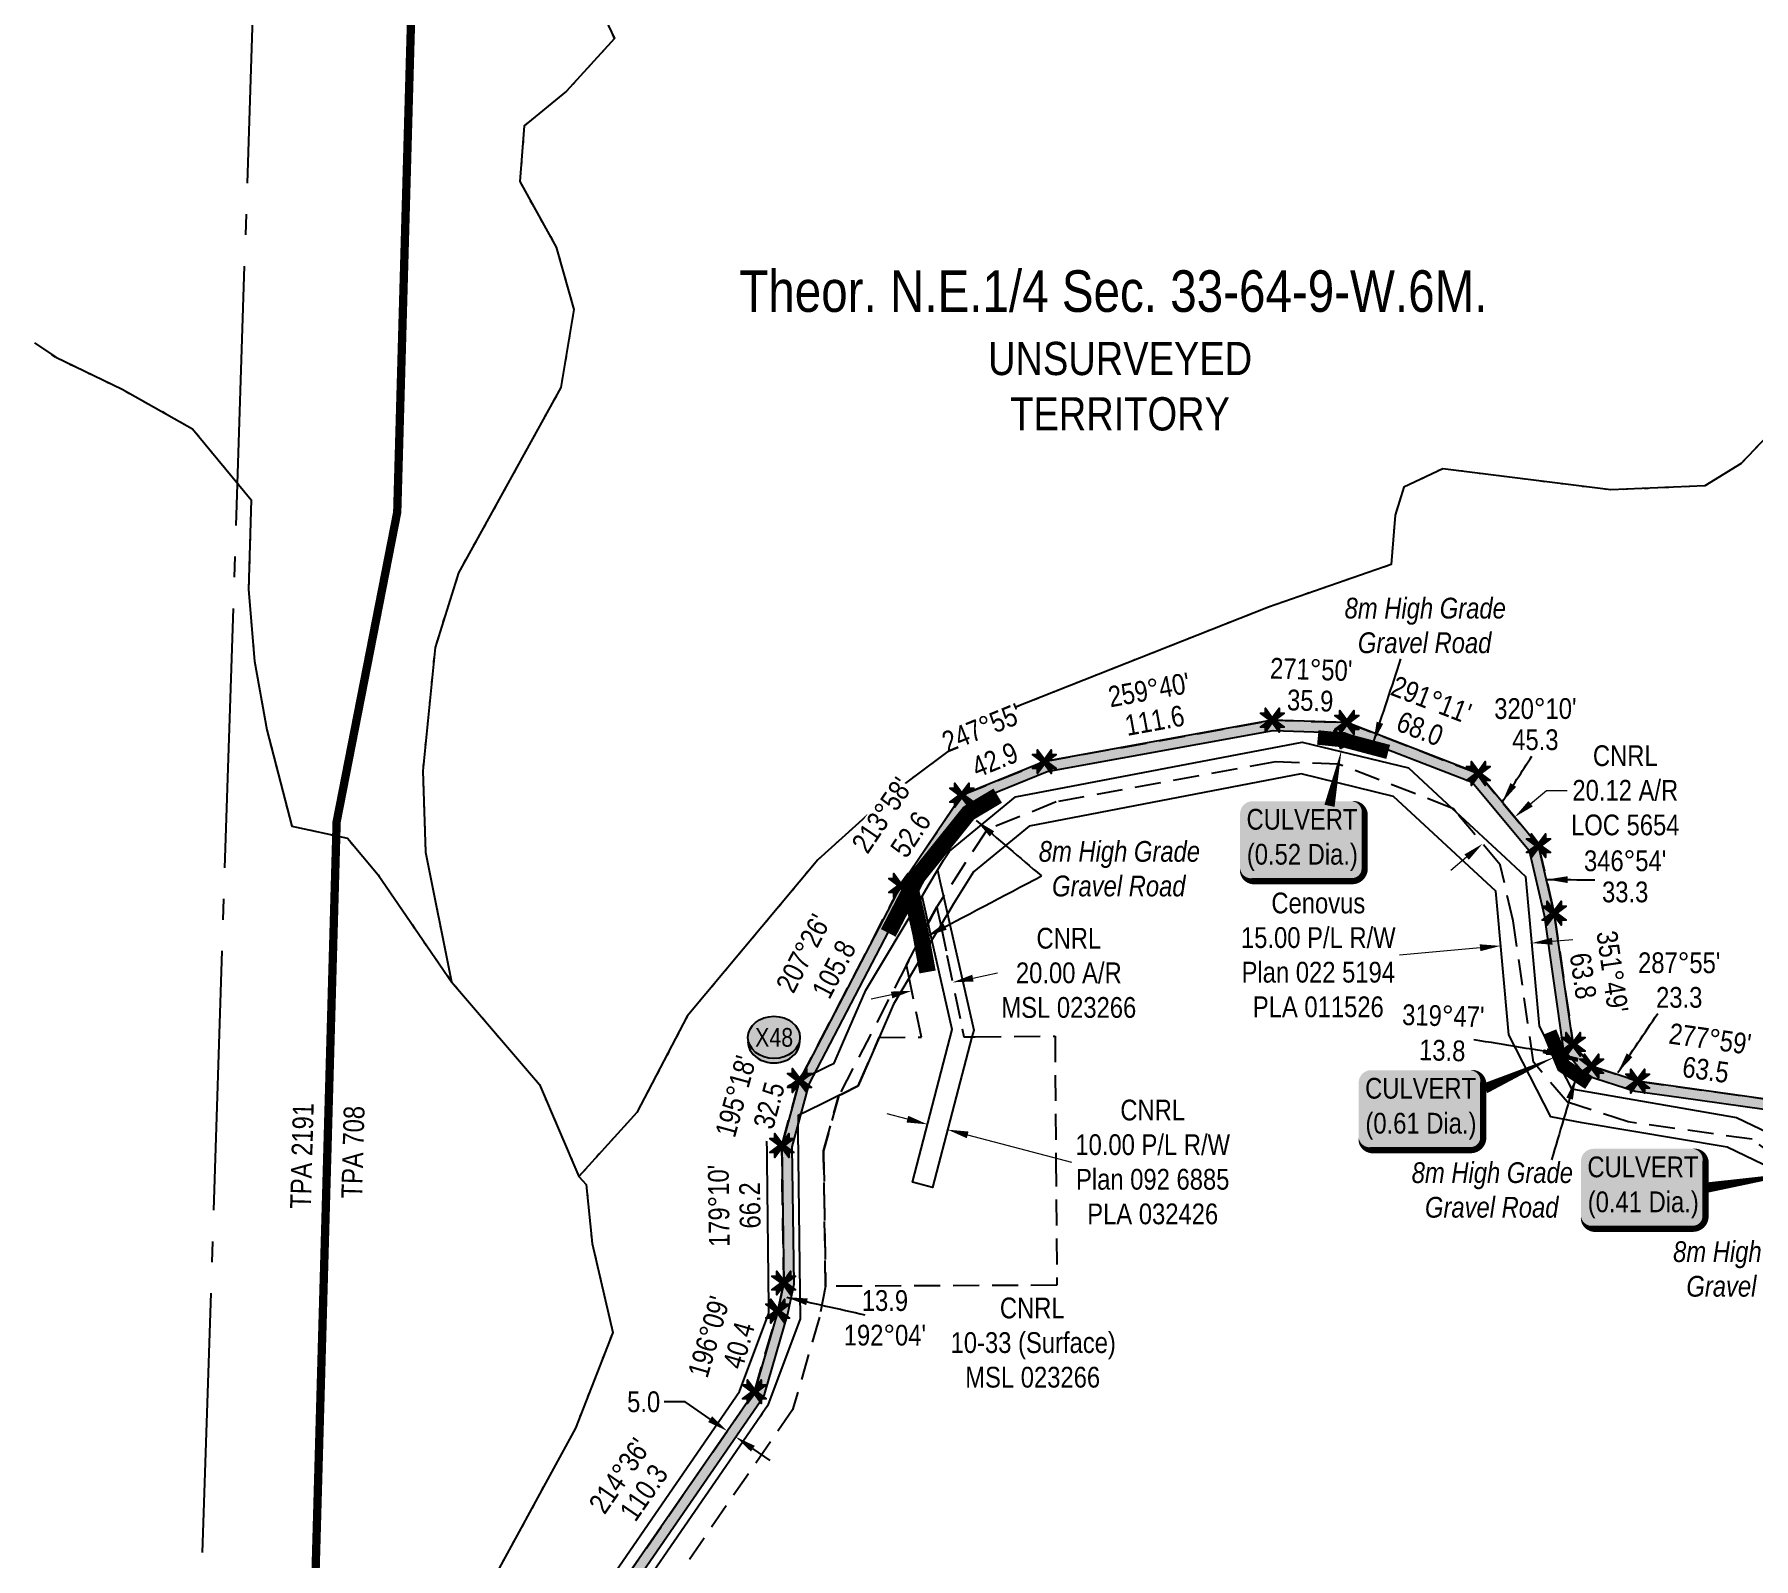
# Model space of a CAD drawing. Extents: x 350972 to 367082, y 6047220 to 6054831.
# Drawn here: x 351477 to 352305, y 6050689 to 6051423 of the extents above; entities that cross this region are included whole.
import ezdxf
from ezdxf.enums import TextEntityAlignment as Align

# ---------------------------------------------------------------- set-up
doc = ezdxf.new("R2010")
doc.units = 0
doc.header["$LTSCALE"] = 5
doc.header["$PDSIZE"] = 0.5
for name, pattern in [('CENTERLINEX3', [5, 2.5, -1, 0.5, -1]), ('foc-ACCESSROAD', [3.75, 2.5, -1.25]), ('foc-QUARTERLINE', [33, 25, -3, 2, -3]), ('foc-WHEELTRACKS', [2, 0.4, -1.6])]:
    doc.linetypes.add(name, pattern=pattern)
doc.layers.get('Defpoints').update_dxf_attribs({"color": 9})
for name, color, linetype, lineweight in [('AS-GENERAL', 48, 'Continuous', 18), ('C-AR-T', 13, 'Continuous', 9), ('C-RW-T', 13, 'Continuous', 9), ('C-WS-T', 13, 'Continuous', 9), ('F-RW-T', 190, 'Continuous', 9), ('T-TEXT', 48, 'Continuous', 18)]:
    doc.layers.add(name, color=color, linetype=linetype, lineweight=lineweight)
for name, color, linetype in [('AS-ROADS', 254, 'Continuous'), ('C-AR', 13, 'foc-ACCESSROAD'), ('C-RW', 13, 'Continuous'), ('C-SYMBOL', 7, 'Continuous'), ('F-RW', 190, 'Continuous'), ('L-BD', 7, 'Continuous'), ('L-BD1', 253, 'Continuous'), ('L-MON', 1, 'Continuous'), ('L-QSEC', 8, 'foc-QUARTERLINE'), ('L-UNS-T', 3, 'Continuous'), ('P-CROSSINGS', 250, 'Continuous'), ('P-PROPOSED', 10, 'Continuous'), ('P-PROPOSED-H', 21, 'Continuous'), ('P-TXT', 4, 'Continuous'), ('T-WATER-P3', 160, 'foc-WHEELTRACKS')]:
    doc.layers.add(name, color=color, linetype=linetype)
doc.layers.add('AS-TRAPPER BOUNDARY', color=7, linetype='CENTERLINEX3', true_color=0xb85c00, transparency=0.6)
doc.layers.add('AS-TRAPPER-T', color=7, linetype='Continuous', true_color=0xc26100)
doc.styles.add('175L', font='ARIALN.TTF', dxfattribs={"height": 20})
doc.styles.add('240', font='ARIALN.TTF', dxfattribs={"height": 30})
doc.styles.add('80', font='ARIALN.TTF', dxfattribs={"height": 10})
doc.styles.add('80CG', font='ARIALN.TTF', dxfattribs={"height": 10})
doc.styles.add('80L', font='ARIALN.TTF', dxfattribs={"height": 10})
doc.styles.add('Crossing', font='ARIALN.TTF', dxfattribs={"height": 10})
doc.styles.add('foc-LtypeFont', font='ARIALN.TTF', dxfattribs={"height": 7.35})
doc.styles.get("Standard").update_dxf_attribs({"font": 'ARIALN.TTF'})
doc.linetypes.add('foc-TOPO-flowdirection-NOLINE', pattern='A,0,[">",foc-LtypeFont,S=0.3,R=0,X=0,Y=-0.945],-20,[">",foc-LtypeFont,S=0.3,R=0,X=0,Y=-0.945],0', length=20)
doc.dimstyles.new('Compass 5 000', dxfattribs={"dimscale": 5, "dimtxt": 9, "dimasz": 2, "dimexe": 0.2, "dimexo": 0.0625, "dimgap": 0.5, "dimtad": 0, "dimtih": 1, "dimtoh": 1, "dimzin": 0, "dimdsep": 46, "dimtxsty": '80CG', "dimcen": 0.1, "dimse1": 1, "dimse2": 1, "dimclrd": 256, "dimclrt": 256, "dimaunit": 1, "dimadec": 4, "dimazin": 0, "dimtfac": 0.06, "dimtofl": 0, "dimtmove": 0, "dimatfit": 1, "dimfxl": 0.2, "dimtolj": 1, "dimtzin": 0, "dimlwd": -1, "dimarcsym": 0})

# ---------------------------------------------------------------- blocks, each defined once
blk = doc.blocks.new('*D517')
at = {"layer": 'C-AR-T', "transparency": 16777216}
for p, q in [((352197.37, 6051052.21), (352205.05, 6051058.61)), ((352205.05, 6051058.61), (352215.05, 6051058.61)), ((352166.57, 6051026.51), (352158.89, 6051020.11))]:
    blk.add_line(p, q, dxfattribs=at)
for points in [[(352196.3, 6051053.49), (352198.44, 6051050.93), (352189.69, 6051045.8)], [(352165.5, 6051027.79), (352167.63, 6051025.23), (352174.25, 6051032.92)]]:
    blk.add_solid(points, dxfattribs=at)
at = {"layer": 'Defpoints', "color": 0, "transparency": 16777216}
for p in [(352183.66, 6051053.03), (352189.69, 6051045.8), (352168.21, 6051040.15)]:
    blk.add_point(p, dxfattribs=at)
at = {"layer": 'C-AR-T', "transparency": 16777216, "insert": (352242.97, 6051058.61), "char_height": 10, "attachment_point": 5, "style": '80CG'}
blk.add_mtext('\\A1;CNRL\\P20.12 A/R\\PLOC 5654', dxfattribs=at)
blk = doc.blocks.new('*D518')
at = {"layer": 'Defpoints', "color": 0, "transparency": 16777216}
for p in [(352182.97, 6050983.74), (352184.46, 6050967.26), (352199.34, 6050968.61)]:
    blk.add_point(p, dxfattribs=at)
at = {"layer": 'F-RW-T', "transparency": 16777216}
for p, q in [((352207.81, 6050985.99), (352217.77, 6050986.89)), ((352173.01, 6050982.85), (352134.21, 6050979.34))]:
    blk.add_line(p, q, dxfattribs=at)
for points in [[(352172.87, 6050984.51), (352173.16, 6050981.19), (352182.97, 6050983.74)], [(352207.66, 6050987.65), (352207.96, 6050984.33), (352197.85, 6050985.09)]]:
    blk.add_solid(points, dxfattribs=at)
at = {"layer": 'F-RW-T', "transparency": 16777216, "insert": (352095.13, 6050979.34), "char_height": 10, "attachment_point": 5, "style": '80CG'}
blk.add_mtext('\\A1;Cenovus\\P15.00 P/L R/W\\PPlan 022 5194\\PPLA 011526', dxfattribs=at)
blk = doc.blocks.new('*D519')
at = {"layer": 'C-RW-T', "transparency": 16777216}
for p, q in [((351897.24, 6050900.31), (351887.57, 6050902.85)), ((351926.26, 6050892.71), (351976.29, 6050879.6))]:
    blk.add_line(p, q, dxfattribs=at)
for points in [[(351897.66, 6050901.92), (351896.82, 6050898.7), (351906.92, 6050897.78)], [(351926.69, 6050894.32), (351925.84, 6050891.1), (351916.59, 6050895.24)]]:
    blk.add_solid(points, dxfattribs=at)
at = {"layer": 'Defpoints', "color": 0, "transparency": 16777216}
for p in [(351906.97, 6050898), (351916.59, 6050895.24), (351916.65, 6050895.47)]:
    blk.add_point(p, dxfattribs=at)
at = {"layer": 'C-RW-T', "transparency": 16777216, "insert": (352015.38, 6050879.6), "char_height": 10, "attachment_point": 5, "style": '80CG'}
blk.add_mtext('\\A1;CNRL\\P10.00 P/L R/W\\PPlan 092 6885\\PPLA 032426', dxfattribs=at)
blk = doc.blocks.new('*D520')
at = {"layer": 'C-AR-T', "transparency": 16777216}
for p, q in [((351928.8, 6050968.23), (351940.69, 6050970.7)), ((351889.63, 6050960.1), (351879.84, 6050958.06))]:
    blk.add_line(p, q, dxfattribs=at)
for points in [[(351928.46, 6050969.86), (351929.13, 6050966.6), (351919, 6050966.2)], [(351889.29, 6050961.73), (351889.97, 6050958.46), (351899.42, 6050962.13)]]:
    blk.add_solid(points, dxfattribs=at)
at = {"layer": 'Defpoints', "color": 0, "transparency": 16777216}
for p in [(351919, 6050966.2), (351901.35, 6050952.85), (351920.93, 6050956.92)]:
    blk.add_point(p, dxfattribs=at)
at = {"layer": 'C-AR-T', "transparency": 16777216, "insert": (351974.98, 6050970.7), "char_height": 10, "attachment_point": 5, "style": '80CG'}
blk.add_mtext('\\A1;CNRL\\P20.00 A/R\\PMSL 023266', dxfattribs=at)
blk = doc.blocks.new('*U525')
h = blk.add_hatch(color=254)
edge = h.paths.add_edge_path()
edge.add_line((-24, -20), (24, -20))
edge.add_arc((24, -14), 6, 270, 360)
edge.add_line((30, -14), (30, 12.5))
edge.add_arc((24, 12.5), 6, 0, 90)
edge.add_line((24, 18.5), (-24, 18.5))
edge.add_arc((-24, 12.5), 6, 90, 180)
edge.add_line((-30, 12.5), (-30, -14))
edge.add_arc((-24, -14), 6, 180, 270)
at = {"color": 160, "flags": 128}
blk.add_lwpolyline([(-24, -20, 3, 3, 0), (24, -20, 3, 3, 0.414214), (30, -14, 3, 3, 0), (30, 12.5, 3, 0, 0.414214), (24, 18.5, 0, 0, 0), (-24, 18.5, 0, 0, 0.414214), (-30, 12.5, 0, 0, 0), (-30, -14, 0, 3, 0.414214)], format="xyseb", close=True, dxfattribs=at)
at = {"color": 160, "style": '80'}
blk.add_attdef('ENTER_TEXT_001', (-26.85, -4.92), '', height=10, dxfattribs=at)
blk = doc.blocks.new('xing2')
h = blk.add_hatch(color=50)
h.dxf.hatch_style = 1
edge = h.paths.add_edge_path()
edge.add_ellipse((0, 0), major_axis=(-12.5, 0), ratio=0.816297, start_angle=0, end_angle=360)
h = blk.add_hatch(color=250)
h.dxf.hatch_style = 1
edge = h.paths.add_edge_path()
edge.add_ellipse((0, -2.05), major_axis=(-12.5, 0), ratio=0.816297, start_angle=0, end_angle=180)
edge.add_line((12.5, -2.05), (12.5, 0))
edge.add_ellipse((0, 0), major_axis=(-12.5, 0), ratio=0.816297, start_angle=0, end_angle=180, ccw=False)
edge.add_line((-12.5, 0), (-12.5, -2.05))
at = {"color": 250}
blk.add_ellipse((0, 0), major_axis=(-12.5, 0), ratio=0.816297, dxfattribs=at)
blk.add_ellipse((0, -2.05), major_axis=(-12.5, 0), ratio=0.816297, start_param=0, end_param=3.141593, dxfattribs=at)
at = {"color": 250, "style": 'Crossing'}
blk.add_attdef('CROSSING', text='', height=9, dxfattribs=at).set_placement((0.09, 0.02), align=Align.MIDDLE_CENTER)
at = {"color": 250, "style": 'Crossing', "flags": 1}
for tag, p in [('OWNER', (0.09, -12.49)), ('DESCRIPTION', (0.09, -25.77)), ('LOCATION', (0.09, -39.3)), ('DWG_REF', (0.09, -52.84))]:
    blk.add_attdef(tag, text='', height=9, dxfattribs=at).set_placement(p, align=Align.MIDDLE_CENTER)
blk = doc.blocks.new('TEMP')
h = blk.add_hatch(color=255)
h.dxf.hatch_style = 1
h.paths.add_polyline_path([(0, 0.25), (-0.67, 1.15), (-0.67, 0.67), (-1.15, 0.67), (-0.25, 0), (-1.15, -0.67), (-0.67, -0.67), (-0.67, -1.15), (0, -0.25), (0.67, -1.15), (0.67, -0.67), (1.15, -0.67), (0.25, 0), (1.15, 0.67), (0.67, 0.67), (0.67, 1.15)])
h.paths.add_polyline_path([(0.57, 0.85), (0.57, 0.57), (0.85, 0.57), (0.08, 0), (0.85, -0.57), (0.57, -0.57), (0.57, -0.85), (0, -0.08), (-0.57, -0.85), (-0.57, -0.57), (-0.85, -0.57), (-0.08, 0), (-0.85, 0.57), (-0.57, 0.57), (-0.57, 0.85), (0, 0.08)], flags=16)
h = blk.add_hatch(color=1)
h.dxf.hatch_style = 1
h.paths.add_polyline_path([(0, 0.08), (-0.57, 0.85), (-0.57, 0.57), (-0.85, 0.57), (-0.08, 0), (-0.85, -0.57), (-0.57, -0.57), (-0.57, -0.85), (0, -0.08), (0.57, -0.85), (0.57, -0.57), (0.85, -0.57), (0.08, 0), (0.85, 0.57), (0.57, 0.57), (0.57, 0.85)])
at = {"color": 1}
for p, q in [((-0.08, 0), (0.08, 0)), ((0, 0.08), (0, -0.08))]:
    blk.add_line(p, q, dxfattribs=at)
at = {"color": 255, "flags": 128}
blk.add_lwpolyline([(-0.25, 0), (-1.15, 0.67), (-0.67, 0.67), (-0.67, 1.15), (0, 0.25), (0.67, 1.15), (0.67, 0.67), (1.15, 0.67), (0.25, 0), (1.15, -0.67), (0.67, -0.67), (0.67, -1.15), (0, -0.25), (-0.67, -1.15), (-0.67, -0.67), (-1.15, -0.67)], close=True, dxfattribs=at)
at = {"color": 1, "flags": 128}
blk.add_lwpolyline([(-0.08, 0), (-0.85, 0.57), (-0.57, 0.57), (-0.57, 0.85), (0, 0.08), (0.57, 0.85), (0.57, 0.57), (0.85, 0.57), (0.08, 0), (0.85, -0.57), (0.57, -0.57), (0.57, -0.85), (0, -0.08), (-0.57, -0.85), (-0.57, -0.57), (-0.85, -0.57)], close=True, dxfattribs=at)
blk = doc.blocks.new('*D621')
at = {"layer": 'Defpoints', "color": 0, "transparency": 16777216}
for p in [(351810.48, 6050750.1), (351811.44, 6050751.49), (351815.55, 6050748.65)]:
    blk.add_point(p, dxfattribs=at)
at = {"layer": 'P-TXT', "transparency": 16777216}
for p, q in [((351790.17, 6050764.11), (351780.17, 6050764.11)), ((351802.25, 6050755.78), (351790.17, 6050764.11)), ((351822.82, 6050741.58), (351831.05, 6050735.9))]:
    blk.add_line(p, q, dxfattribs=at)
for points in [[(351803.19, 6050757.15), (351801.3, 6050754.41), (351810.48, 6050750.1)], [(351823.77, 6050742.95), (351821.88, 6050740.21), (351814.59, 6050747.26)]]:
    blk.add_solid(points, dxfattribs=at)
at = {"layer": 'P-TXT', "transparency": 16777216, "insert": (351770.22, 6050764.11), "char_height": 10, "attachment_point": 5, "style": '80CG'}
blk.add_mtext('\\A1;5.0', dxfattribs=at)

msp = doc.modelspace()

# ---------------------------------------------------------------- hatches: boundary and pattern name
at = {"layer": 'P-PROPOSED-H'}
h = msp.add_hatch(color=256, dxfattribs=at)
h.dxf.hatch_style = 1
h.paths.add_polyline_path([(352158.133, 6049413.645), (352109.545, 6049455.741), (352043.461, 6049489.771), (352003.081, 6049539.502), (351977.982, 6049602.687), (351982.499, 6049689.583), (351970.279, 6049721.751), (351903.74, 6049820.401), (351886.383, 6049887.48), (351883.539, 6049908.631), (351884.21, 6049950.256), (351902.327, 6050038.192), (351890.465, 6050154.35), (351874.849, 6050194.763), (351848.327, 6050238.198), (351797.315, 6050298.475), (351761.602, 6050349.911), (351754.457, 6050378.128), (351755.164, 6050412.27), (351762.468, 6050545.45), (351754.258, 6050584.583), (351746.499, 6050631.156), (351765.284, 6050675.803), (351828.133, 6050766.886), (351828.345, 6050767.671), (351839.619, 6050806.604), (351842.676, 6050820.898), (351841.732, 6050886.966), (351849.986, 6050917.113), (351898.348, 6051010.226), (351926.7, 6051052.298), (351964.599, 6051067.671), (352073.357, 6051087.477), (352107.818, 6051086.368), (352169.195, 6051062.569), (352196.603, 6051029.71), (352203.84, 6050998.601), (352213.095, 6050934.219), (352223.859, 6050921.487), (352247.798, 6050913.746), (352268.713, 6050910.809), (352309.827, 6050905.035), (352342.348, 6050881.481), (352392.404, 6050835.609), (352395.4, 6050834.488), (352423, 6050824.161), (352473.331, 6050822.341), (352488.562, 6050824.454), (352511.164, 6050831.732), (352548.859, 6050853.722), (352633.911, 6050895.651), (352689.444, 6050922.39), (352744.567, 6050955.666), (352794.557, 6050995.066), (352924.202, 6051124.647), (352932.539, 6051193.209), (352937.353, 6051256.225), (352940.285, 6051294.594), (352954.593, 6051390.751), (352930.504, 6051421.8), (352924.008, 6051422.017), (352949.334, 6051389.374), (352935.314, 6051295.153), (352932.369, 6051256.606), (352927.562, 6051193.701), (352919.447, 6051126.963), (352791.232, 6050998.81), (352741.716, 6050959.785), (352687.063, 6050926.792), (352631.721, 6050900.145), (352546.492, 6050858.128), (352509.114, 6050836.325), (352487.444, 6050829.346), (352473.076, 6050827.353), (352423.992, 6050829.127), (352397.151, 6050839.17), (352395.065, 6050839.951), (352345.513, 6050885.361), (352311.753, 6050909.813), (352269.408, 6050915.76), (352248.923, 6050918.636), (352226.755, 6050925.805), (352217.839, 6050936.351), (352208.758, 6050999.525), (352201.203, 6051032), (352172.207, 6051066.763), (352108.831, 6051091.338), (352072.985, 6051092.491), (351963.197, 6051072.497), (351923.407, 6051056.357), (351894.043, 6051012.783), (351845.304, 6050918.946), (351836.723, 6050887.603), (351837.669, 6050821.391), (351834.768, 6050807.824), (351823.53, 6050769.018), (351760.876, 6050678.218), (351741.33, 6050631.761), (351749.343, 6050583.658), (351757.441, 6050545.067), (351750.168, 6050412.459), (351749.445, 6050377.556), (351756.978, 6050347.805), (351793.345, 6050295.427), (351844.262, 6050235.263), (351870.348, 6050192.541), (351885.56, 6050153.174), (351897.275, 6050038.448), (351879.221, 6049950.815), (351878.534, 6049908.337), (351881.472, 6049886.502), (351899.115, 6049818.317), (351965.811, 6049719.435), (351977.452, 6049688.792), (351972.932, 6049601.856), (351998.717, 6049536.945), (352040.241, 6049485.806), (352106.724, 6049451.57), (352150.233, 6049413.875), (352049.473, 6049336.359), (352044.515, 6049341.973), (351995.422, 6049298.539), (352015.298, 6049276.073), (352027.41, 6049286.788), (352064.376, 6049319.492), (352055.572, 6049328.437), (352157.946, 6049407.193), (352192.423, 6049377.323), (352250.393, 6049344.608), (352317.77, 6049322.287), (352353.528, 6049310.441), (352471.005, 6049250.63), (352499.397, 6049238.766), (352500.221, 6049238.742), (352549.584, 6049171.274), (352563.461, 6049097.749), (352598.202, 6049018.066), (352648.747, 6048902.153), (352688.702, 6048827.645), (352703.126, 6048714.762), (352759.331, 6048611.563), (352807.368, 6048546.875), (352857.875, 6048448.706), (353024.627, 6048290.732), (353166.055, 6048156.756), (353212.68, 6048085.958), (353315.543, 6047991.619), (353341.558, 6047978.29), (353457.077, 6047954.292), (353577.175, 6047888.034), (353571.83, 6047866.133), (353577.664, 6047812.963), (353594.352, 6047797.106), (353610.696, 6047798.478), (353629.243, 6047810.34), (353648.841, 6047844.302), (353661.157, 6047855.512), (353682.935, 6047857.853), (353773, 6047817.376), (353893.164, 6047761.037), (353930.228, 6047732.207), (353990.997, 6047689.395), (354004.507, 6047679.877), (354006.433, 6047678.972), (353966.871, 6047603.989), (353892.167, 6047525.754), (353866.475, 6047509.641), (353845.805, 6047514.377), (353818.928, 6047557.233), (353784.995, 6047535.952), (353787.71, 6047531.753), (353817.349, 6047550.342), (353842.67, 6047509.967), (353867.377, 6047504.305), (353895.352, 6047521.85), (353970.967, 6047601.04), (354013.298, 6047681.27), (354007.029, 6047684.216), (353993.876, 6047693.482), (353933.204, 6047736.226), (353895.792, 6047765.326), (353775.086, 6047821.919), (353683.749, 6047862.968), (353659, 6047860.308), (353644.9, 6047847.475), (353625.522, 6047813.894), (353609.045, 6047803.356), (353595.731, 6047802.239), (353582.522, 6047814.521), (353576.896, 6047865.803), (353581.874, 6047886.2), (353584.591, 6047891.116), (353579.093, 6047892.685), (353458.832, 6047959.033), (353343.236, 6047983.047), (353318.424, 6047995.761), (353216.515, 6048089.224), (353169.913, 6048159.988), (353028.066, 6048294.361), (352861.931, 6048451.75), (352811.626, 6048549.527), (352763.553, 6048614.262), (352707.966, 6048716.327), (352693.544, 6048829.194), (352653.249, 6048904.337), (352602.785, 6049020.064), (352568.269, 6049099.23), (352554.291, 6049173.292), (352502.811, 6049243.669), (352500.469, 6049243.737), (352473.097, 6049255.175), (352355.459, 6049315.068), (352319.342, 6049327.033), (352252.427, 6049349.201), (352195.317, 6049381.431), (352158.133, 6049413.645), (352048.047, 6049328.955), (352057.114, 6049319.743), (352024.097, 6049290.532), (352015.73, 6049283.13), (352002.479, 6049298.108), (352044.08, 6049334.913), (352048.818, 6049329.549)])

# ---------------------------------------------------------------- linework, layer by layer
at = {"layer": 'AS-GENERAL', "const_width": 2, "flags": 128}
for points in [[(352103.054, 6051087.887), (352106.407, 6051078.688)], [(352203.385, 6050933.005), (352220.254, 6050928.815)]]:
    msp.add_lwpolyline(points, dxfattribs=at)
at = {"layer": 'AS-ROADS', "flags": 128}
for points, const_width in [([(352128.804, 6051077.17), (352107.36, 6051082.867), (352094.886, 6051084.122)], 6.999), ([(351888.02, 6050989.987), (351902.095, 6051017.034), (351926.729, 6051047.736), (351940.734, 6051056.088)], 7.999), ([(351906.929, 6050971.18), (351903.625, 6050989.575), (351898.682, 6051011.495)], 7.999), ([(352225.566, 6050917.779), (352213.193, 6050925.956), (352206.49, 6050942.218)], 6.999)]:
    msp.add_lwpolyline(points, dxfattribs=dict(at, const_width=const_width))
at = {"layer": 'AS-TRAPPER BOUNDARY', "const_width": 4, "flags": 128}
msp.add_lwpolyline([(351499.509, 6051968.604), (351640.254, 6051680.493), (351658.914, 6051454.994), (351651.543, 6051192.625), (351622.364, 6051043.524), (351606.921, 6050494.013), (351625.947, 6050280.902), (351671.335, 6050117.173), (351678.572, 6049929.479), (351650.09, 6049805.277), (351861.911, 6049336.874), (352057.521, 6049181.424), (352165.372, 6049015.973), (352322.12, 6048811.535), (352332.893, 6048791.59), (352391.937, 6048647.127), (352427.189, 6048573.121), (352451.79, 6048532.941), (352560.681, 6048405.025), (352656.385, 6048252.355), (352875.582, 6048046.194), (353084.035, 6047902.861), (353266.815, 6047735.292), (353278.253, 6047697.488), (353491.329, 6047558.661)], dxfattribs=at)
at = {"layer": 'C-AR'}
for points in [[(351760.876, 6050678.218), (351823.53, 6050769.018), (351834.768, 6050807.824), (351837.669, 6050821.391), (351836.723, 6050887.603), (351845.304, 6050918.946), (351894.043, 6051012.783), (351923.407, 6051056.357), (351963.197, 6051072.497), (352072.985, 6051092.491), (352108.831, 6051091.338), (352172.207, 6051066.763), (352201.203, 6051032), (352208.758, 6050999.525), (352217.839, 6050936.351), (352226.755, 6050925.805), (352248.923, 6050918.636), (352311.753, 6050909.813)], [(352332.778, 6050869.752), (352304.004, 6050890.591), (352244.395, 6050898.961), (352215.105, 6050908.433), (352198.752, 6050927.773), (352188.973, 6050995.809), (352182.697, 6051022.787), (352161.426, 6051048.289), (352160.09, 6051049.89), (352159.423, 6051050.149), (352104.757, 6051071.345), (352074.48, 6051072.319), (351968.838, 6051053.08), (351935.482, 6051039.549), (351914.61, 6051007.505), (351911.437, 6051002.634), (351907.654, 6050995.438), (351907.25, 6050994.601), (351906.579, 6050993.359), (351896.849, 6050974.542), (351864.211, 6050911.643), (351856.878, 6050885.031), (351856.912, 6050882.747), (351857.863, 6050819.775), (351854.855, 6050804.877), (351841.942, 6050760.284), (351778.61, 6050668.504)]]:
    msp.add_lwpolyline(points, dxfattribs=at)
msp.add_lwpolyline([(351923.644, 6050943.854), (351924.455, 6050939.949), (351928.312, 6050939.979), (351929.945, 6050939.992), (351968.326, 6050940.293), (351968.788, 6050880.278), (351969.259, 6050820.288), (351857.863, 6050819.775), (351856.913, 6050882.747), (351856.878, 6050885.031), (351864.21, 6050911.644), (351866.035, 6050912.55), (351873.57, 6050916.286), (351883.682, 6050939.628), (351904.056, 6050939.789), (351898.135, 6050968.344), (351896.849, 6050974.542), (351906.532, 6050993.43), (351907.231, 6050994.658), (351907.602, 6050995.517), (351911.437, 6051002.634), (351911.811, 6051000.842), (351913.298, 6050993.677), (351916.275, 6050979.34), (351923.644, 6050943.854)], close=True, dxfattribs=at)
at = {"layer": 'C-RW'}
msp.add_lwpolyline([(351928.312, 6050939.979), (351909.301, 6050867.43), (351899.628, 6050869.965), (351918.874, 6050943.41), (351909.071, 6050986.655), (351907.231, 6050994.658), (351905.757, 6051001.218), (351904.287, 6051007.757), (351907.235, 6051012.675), (351911.742, 6051020.166), (351913.216, 6051013.656), (351915.061, 6051005.512), (351916.527, 6050999.04), (351919.718, 6050984.941), (351929.165, 6050943.234), (351928.312, 6050939.979)], close=True, dxfattribs=at)
at = {"layer": 'F-RW'}
for points in [[(351749.785, 6050672.361), (351777.363, 6050712.402), (351816.457, 6050769.164), (351830.51, 6050806.806), (351830.474, 6050809.964), (351829.521, 6050894.355), (351829.633, 6050911.235), (351847.276, 6050919.982), (351858.89, 6050925.74), (351861.985, 6050927.276), (351866.015, 6050936.595), (351877.209, 6050962.478), (351904.287, 6051007.757), (351907.235, 6051012.675), (351911.742, 6051020.166), (351914.7, 6051025.083), (351917.526, 6051029.402), (351949.345, 6051055.499), (352087.33, 6051081.939), (352138.608, 6051069.48), (352138.608, 6051069.48), (352159.422, 6051050.15), (352161.426, 6051048.289), (352185.279, 6051026.137), (352194.991, 6051017.116), (352201.438, 6050945.139), (352217.077, 6050914.852), (352296.551, 6050901.075), (352331.321, 6050884.399)], [(352322.398, 6050872.173), (352292.036, 6050886.732), (352222.13, 6050898.549), (352207.173, 6050901.367), (352186.836, 6050940.965), (352180.599, 6051010.061), (352131.272, 6051055.776), (352086.946, 6051066.596), (351955.908, 6051041.488), (351929.036, 6051019.449), (351919.467, 6051003.925), (351916.527, 6050999.04), (351915.935, 6050998.058), (351913.298, 6050993.677), (351912.008, 6050991.534), (351909.071, 6050986.655), (351902.983, 6050976.543), (351898.135, 6050968.344), (351890.624, 6050955.645), (351883.682, 6050939.628), (351873.57, 6050916.286), (351866.035, 6050912.55), (351864.21, 6050911.644), (351855.94, 6050907.548), (351844.701, 6050901.978), (351844.525, 6050894.477), (351845.522, 6050804.155), (351830.507, 6050763.891), (351829.875, 6050762.197), (351827.284, 6050758.483), (351826.436, 6050757.204), (351763.201, 6050665.405)]]:
    msp.add_lwpolyline(points, dxfattribs=at)
at = {"layer": 'L-QSEC', "flags": 128}
msp.add_lwpolyline([(351557.812, 6050691.508), (351583.11, 6051465.481)], dxfattribs=at)
at = {"layer": 'P-PROPOSED', "flags": 128}
for points in [[(352311.753, 6050909.813), (352269.408, 6050915.76), (352248.923, 6050918.636), (352226.755, 6050925.805), (352217.839, 6050936.351), (352208.758, 6050999.525), (352201.203, 6051032), (352172.207, 6051066.763), (352108.831, 6051091.338), (352072.985, 6051092.491), (351963.197, 6051072.497), (351923.407, 6051056.357), (351894.043, 6051012.783), (351845.304, 6050918.946), (351836.723, 6050887.603), (351837.669, 6050821.391), (351834.768, 6050807.824), (351823.53, 6050769.018), (351760.876, 6050678.218)], [(351765.284, 6050675.803), (351828.133, 6050766.886), (351828.345, 6050767.671), (351839.619, 6050806.604), (351842.676, 6050820.898), (351841.732, 6050886.966), (351849.986, 6050917.113), (351898.348, 6051010.226), (351926.7, 6051052.298), (351964.599, 6051067.671), (352073.357, 6051087.477), (352107.818, 6051086.368), (352169.195, 6051062.569), (352196.603, 6051029.71), (352203.84, 6050998.601), (352213.095, 6050934.219), (352223.859, 6050921.487), (352247.798, 6050913.746), (352268.713, 6050910.809), (352309.827, 6050905.035)]]:
    msp.add_lwpolyline(points, dxfattribs=at)
at = {"layer": 'T-TEXT', "color": 160, "flags": 128}
for points in [[(352106.407, 6051078.688, 0, 4.999, 0), (352100.513, 6051051.223, 0, 0, 0)], [(352210.321, 6050930.812, 0, 4.999, 0), (352175.467, 6050915.126, 0, 0, 0)], [(352332.512, 6050875.382, 0, 4.999, 0), (352281.802, 6050867.242, 0, 0, 0)]]:
    msp.add_lwpolyline(points, format="xyseb", dxfattribs=at)
at = {"layer": 'T-WATER-P3', "flags": 128}
for points in [[(351502.748, 6052067.659), (351543.37, 6052012.685), (351567.406, 6051948.859), (351579.445, 6051921.351), (351626.882, 6051862.115), (351658.711, 6051827.357), (351686.969, 6051791.11), (351717.146, 6051732.994), (351728.145, 6051700.396), (351742.203, 6051668.299), (351757.282, 6051639.24), (351744.459, 6051594.633), (351759.796, 6051536.558), (351741.203, 6051479.751), (351740.051, 6051454.853), (351756.13, 6051420.706), (351733.138, 6051395.437), (351712.727, 6051378.778), (351710.545, 6051351.859), (351728.164, 6051320.242), (351736.632, 6051290.204), (351730.35, 6051252.635), (351681.094, 6051163.483), (351669.742, 6051127.465), (351663.839, 6051068.039), (351665.147, 6051028.892), (351677.634, 6050966.487), (351720.042, 6050917.028), (351739.049, 6050872.692), (351742.539, 6050868.853), (351745.419, 6050840.374), (351755.382, 6050797.612), (351737.355, 6050751.472), (351689.15, 6050662.808), (351676.713, 6050618.667), (351667.787, 6050561.276), (351662.411, 6050505.404), (351663.724, 6050461.172), (351668.695, 6050442.342), (351672.608, 6050410.801), (351673.381, 6050364.029), (351664.955, 6050308.679), (351691.707, 6050273.449), (351705.309, 6050251.007), (351767.964, 6050190.146), (351800.316, 6050155.395), (351816.909, 6050121.753), (351808.601, 6050088.764), (351793.713, 6050057.333), (351769.655, 6050022.411), (351742.978, 6049974.79), (351735.701, 6049941.799), (351736.053, 6049908.758), (351743.985, 6049875.666), (351779.18, 6049801.756), (351789.094, 6049755.445), (351803.156, 6049721.315), (351815.718, 6049696.334), (351839.568, 6049691.104), (351868.469, 6049681.783), (351885.973, 6049627.803)], [(352519.712, 6051448.973), (352514.881, 6051426.695), (352492.539, 6051394.246), (352468.398, 6051378.977), (352410.435, 6051349.7), (352384.474, 6051328.702), (352360.931, 6051286.704), (352348.25, 6051272.705), (352320.479, 6051247.256), (352311.417, 6051229.438), (352298.737, 6051216.079), (352281.236, 6051205.259), (352235.955, 6051203.35), (352155.054, 6051213.528), (352136.344, 6051204.619), (352132.113, 6051191.26), (352130.192, 6051167.421), (352071.18, 6051146.933), (351940.845, 6051095.356), (351888.812, 6051056.529), (351854.12, 6051025.232), (351791.234, 6050949.875), (351766.952, 6050903.481), (351739.049, 6050872.692)], [(352519.712, 6051448.973), (352514.881, 6051426.695), (352492.539, 6051394.246), (352468.398, 6051378.977), (352410.435, 6051349.7), (352384.474, 6051328.702), (352360.931, 6051286.704), (352348.25, 6051272.705), (352320.479, 6051247.256), (352311.417, 6051229.438), (352298.737, 6051216.079), (352281.236, 6051205.259), (352278.819, 6051205.157)], [(351476.798, 6051274.264), (351487.087, 6051267.295), (351519.007, 6051251.856), (351552.936, 6051232.857), (351581.215, 6051198.63), (351579.962, 6051155.444), (351582.831, 6051120.866), (351588.749, 6051087.798), (351600.706, 6051041.472), (351627.527, 6051035.551), (351642.306, 6051017.941), (351677.634, 6050966.487)]]:
    msp.add_lwpolyline(points, dxfattribs=at)
at = {"layer": 'T-WATER-P3', "linetype": 'foc-TOPO-flowdirection-NOLINE', "flags": 128}
for points in [[(352519.712, 6051448.973), (352514.881, 6051426.695), (352492.539, 6051394.246), (352468.398, 6051378.977), (352410.435, 6051349.7), (352384.474, 6051328.702), (352360.931, 6051286.704), (352348.25, 6051272.705), (352320.479, 6051247.256), (352311.417, 6051229.438), (352298.737, 6051216.079), (352281.236, 6051205.259), (352235.955, 6051203.35), (352155.054, 6051213.528), (352136.344, 6051204.619), (352132.113, 6051191.26), (352130.192, 6051167.421), (352071.18, 6051146.933), (351940.845, 6051095.356), (351888.812, 6051056.529), (351854.12, 6051025.232), (351791.234, 6050949.875), (351766.952, 6050903.481), (351739.049, 6050872.692)], [(351476.798, 6051274.264), (351487.087, 6051267.295), (351519.007, 6051251.856), (351552.936, 6051232.857), (351581.215, 6051198.63), (351579.962, 6051155.444), (351582.831, 6051120.866), (351588.749, 6051087.798), (351600.706, 6051041.472), (351627.527, 6051035.551), (351642.306, 6051017.941), (351677.634, 6050966.487)]]:
    msp.add_lwpolyline(points, dxfattribs=at)

# ---------------------------------------------------------------- block references
ref = msp.add_blockref('*U525', (352087.453, 6051034.929), dxfattribs=dict(xscale=0.99986273, yscale=0.99986273, zscale=0.99986273))
ref.add_attrib('ENTER_TEXT_001', 'CULVERT', (352060.563, 6051039.728), dxfattribs={"color": 160, "height": 9.9986, "style": '80'})
ref.add_attrib('ENTER_TEXT_002', '(0.52 Dia.)', (352060.72, 6051022.893), dxfattribs={"color": 160, "height": 9.99863, "style": '80'})
at = {"layer": 'L-MON', "xscale": 4.999313650000029, "yscale": 4.999313650000029, "zscale": 4.999313650000029}
for p in [(352072.985, 6051092.491), (352108.831, 6051091.338), (352172.207, 6051066.763), (352201.203, 6051032), (352208.758, 6050999.525), (352217.839, 6050936.351), (352226.755, 6050925.805), (352248.923, 6050918.636), (351837.669, 6050821.391), (351834.768, 6050807.824), (351823.53, 6050769.018)]:
    msp.add_blockref('TEMP', p, dxfattribs=at)

# ---------------------------------------------------------------- texts
at = {"layer": 'C-SYMBOL', "color": 3, "style": '175L'}
msp.add_text('Theor. N.E.1/4 Sec. 33-64-9-W.6M.', height=20, dxfattribs=at).set_placement((351996.424, 6051283.128), align=Align.BOTTOM_CENTER)
at = {"layer": 'C-WS-T', "insert": (351917.38, 6050814.35), "char_height": 10, "attachment_point": 1, "style": '80L'}
msp.add_mtext_dynamic_manual_height_columns('\\pi24.39857;CNRL\\P\\pi0.66392;10-33 (Surface)\\P\\pi7.71371;MSL 023266', width=78.99495, gutter_width=50, heights=[0], dxfattribs=at)
at = {"layer": 'L-BD', "style": '80L'}
for s, rotation, p in [("271°50'", 358.1571, (352091.712, 6051116.898)), ("259°40'", 10.3214, (352013.613, 6051107.086)), ("291°11'", 338.8062, (352149.556, 6051102.357)), ('35.9', 358.1571, (352091.23, 6051101.908)), ("320°10'", 0.043106, (352199.674, 6051098.056)), ('111.6', 10.3214, (352016.3, 6051092.331)), ('68.0', 338.8062, (352144.134, 6051088.373)), ('45.3', 0.043106, (352199.685, 6051083.058)), ("346°54'", 0.034551, (352242.912, 6051024.741)), ('33.3', 0.034551, (352242.921, 6051009.743)), ("351°49'", 278.1799, (352236.804, 6050971.317)), ('63.8', 278.1799, (352222.701, 6050969.29)), ("277°59'", 352.0062, (352283.814, 6050938.978)), ('63.5', 352.0062, (352281.728, 6050924.126)), ("179°10'", 90.8189, (351806.389, 6050858.533)), ('66.2', 90.8189, (351821.385, 6050858.747)), ("196°09'", 73.8502, (351801.594, 6050795.516)), ('40.4', 73.8502, (351816, 6050791.344)), ("214°36'", 55.3936, (351758.544, 6050728.569)), ('110.3', 55.3936, (351770.271, 6050720.477))]:
    msp.add_text(s, height=9.9986, rotation=rotation, dxfattribs=at).set_placement(p, align=Align.MIDDLE)
at = {"layer": 'L-BD', "char_height": 9.99863, "attachment_point": 2, "style": '80L'}
for s, insert, width, rotation in [("207°26' 105.8", (351842.6, 6050982.483), 35.97738, 62.553), ("319°47' 13.8", (352155.481, 6050955.08), 39.9115, 358.3442)]:
    msp.add_mtext(s, dxfattribs=dict(at, insert=insert, width=width, rotation=rotation))
at = {"layer": 'L-BD', "insert": (352268.955, 6050980.614), "char_height": 9.99863, "width": 40.8518, "attachment_point": 2, "style": '80L'}
msp.add_mtext("287°55' 23.3", dxfattribs=at)
at = {"layer": 'L-BD1', "insert": (351886.43, 6050817.926), "char_height": 9.99863, "width": 30.39275, "attachment_point": 2, "rotation": 359.928868}
msp.add_mtext("13.9 192%%d04'", dxfattribs=at)
at = {"layer": 'L-UNS-T', "color": 3, "insert": (351999.668, 6051253.226), "char_height": 15.99483, "attachment_point": 5, "style": '80L'}
msp.add_mtext_dynamic_manual_height_columns('UNSURVEYED TERRITORY', width=126.37292, gutter_width=47.485, heights=[0], dxfattribs=at)

# ---------------------------------------------------------------- dimensions: what is measured, and where the dimension line sits
at = {"layer": 'C-AR-T'}
dim = msp.add_aligned_dim(p1=(352168.213, 6051040.151), p2=(352183.659, 6051053.034), distance=-9.418, text='CNRL\\P20.12 A/R\\PLOC 5654', dimstyle='Compass 5 000', dxfattribs=at)
dim.commit()
dim.dimension.update_dxf_attribs({"geometry": '*D517', "text_midpoint": (352242.969, 6051058.613)})
dim = msp.add_linear_dim(base=(351919.004, 6050966.197), p1=(351901.348, 6050952.851), p2=(351920.931, 6050956.918), angle=11.732114, text='CNRL\\P20.00 A/R\\PMSL 023266', dimstyle='Compass 5 000', dxfattribs=at)
dim.commit()
dim.dimension.update_dxf_attribs({"geometry": '*D520', "text_midpoint": (351974.976, 6050970.701), "dimtype": 161})
at = {"layer": 'C-RW-T'}
dim = msp.add_linear_dim(base=(351916.589, 6050895.242), p1=(351906.975, 6050898.001), p2=(351916.648, 6050895.466), angle=345.316347, text='CNRL\\P10.00 P/L R/W\\PPlan 092 6885\\PPLA 032426', dimstyle='Compass 5 000', dxfattribs=at)
dim.commit()
dim.dimension.update_dxf_attribs({"geometry": '*D519', "text_midpoint": (352015.377, 6050879.598), "dimtype": 161})
at = {"layer": 'F-RW-T'}
dim = msp.add_linear_dim(base=(352182.974, 6050983.745), p1=(352199.336, 6050968.607), p2=(352184.462, 6050967.264), angle=185.158637, text='Cenovus\\P15.00 P/L R/W\\PPlan 022 5194\\PPLA 011526', dimstyle='Compass 5 000', dxfattribs=at)
dim.commit()
dim.dimension.update_dxf_attribs({"geometry": '*D518', "text_midpoint": (352095.126, 6050979.343), "dimtype": 161})
at = {"layer": 'P-TXT'}
dim = msp.add_linear_dim(base=(351810.477, 6050750.1), p1=(351815.552, 6050748.653), p2=(351811.437, 6050751.493), angle=145.393592, text='5.0', dimstyle='Compass 5 000', dxfattribs=at)
dim.commit()
dim.dimension.update_dxf_attribs({"geometry": '*D621', "text_midpoint": (351770.22, 6050764.111), "dimtype": 161})

# ---------------------------------------------------------------- leaders
at = {"layer": 'L-BD', "path_type": 1}
for points in [[(352183.624, 6051052.877), (352197.996, 6051075.154)], [(352205.243, 6051015.722), (352228.353, 6051015.575)], [(352239.429, 6050922.8), (352258.632, 6050951.215)], [(352214.929, 6050931.186), (352170.084, 6050938.531)], [(351839.115, 6050814.52), (351876.786, 6050806.049)]]:
    msp.add_leader(points, dimstyle='Compass 5 000', override={"dimgap": 0.5, "dimtad": 0}, dxfattribs=at)

# ---------------------------------------------------------------- next in the draw order: texts
at = {"layer": 'AS-TRAPPER-T', "char_height": 10.0033, "attachment_point": 5, "rotation": 88.390203, "style": '240', "bg_fill": 3, "box_fill_scale": 1.1, "bg_fill_color": 256, "bg_fill_transparency": 0}
for s, insert in [('TPA 2191', (351605.704, 6050882.614)), ('TPA 708', (351630.273, 6050884.396))]:
    msp.add_mtext_dynamic_manual_height_columns(s, width=51.24919, gutter_width=45.015, heights=[0], dxfattribs=dict(at, insert=insert))
at = {"layer": 'T-TEXT', "char_height": 9.99863, "attachment_point": 1, "style": '80L', "bg_fill": 3, "box_fill_scale": 1.1, "bg_fill_color": 256, "bg_fill_transparency": 0}
for insert in [(352107.321, 6051151.421), (351960.032, 6051034.262), (352139.632, 6050879.537), (352265.522, 6050841.481)]:
    msp.add_mtext_dynamic_manual_height_columns('\\pi0.48158;{\\fArial Narrow|b0|i1|c0|p34;8m High Grade\\P\\pi6.87225;Gravel Road}', width=77.49427, gutter_width=50, heights=[0], dxfattribs=dict(at, insert=insert))

# ---------------------------------------------------------------- next in the draw order: linework, layer by layer
at = {"layer": 'T-WATER-P3', "linetype": 'foc-TOPO-flowdirection-NOLINE', "flags": 128}
msp.add_lwpolyline([(351502.748, 6052067.659), (351543.37, 6052012.685), (351567.406, 6051948.859), (351579.445, 6051921.351), (351626.882, 6051862.115), (351658.711, 6051827.357), (351686.969, 6051791.11), (351717.146, 6051732.994), (351728.145, 6051700.396), (351742.203, 6051668.299), (351757.282, 6051639.24), (351744.459, 6051594.633), (351759.796, 6051536.558), (351741.203, 6051479.751), (351740.051, 6051454.853), (351756.13, 6051420.706), (351733.138, 6051395.437), (351712.727, 6051378.778), (351710.545, 6051351.859), (351728.164, 6051320.242), (351736.632, 6051290.204), (351730.35, 6051252.635), (351681.094, 6051163.483), (351669.742, 6051127.465), (351663.839, 6051068.039), (351665.147, 6051028.892), (351677.634, 6050966.487), (351720.042, 6050917.028), (351739.049, 6050872.692), (351742.539, 6050868.853), (351745.419, 6050840.374), (351755.382, 6050797.612), (351737.355, 6050751.472), (351689.15, 6050662.808), (351676.713, 6050618.667), (351667.787, 6050561.276), (351662.411, 6050505.404), (351663.724, 6050461.172), (351668.695, 6050442.342), (351672.608, 6050410.801), (351673.381, 6050364.029), (351664.955, 6050308.679), (351691.707, 6050273.449), (351705.309, 6050251.007), (351767.964, 6050190.146), (351800.316, 6050155.395), (351816.909, 6050121.753), (351808.601, 6050088.764), (351793.713, 6050057.333), (351769.655, 6050022.411), (351742.978, 6049974.79), (351735.701, 6049941.799), (351736.053, 6049908.758), (351743.985, 6049875.666), (351779.18, 6049801.756), (351789.094, 6049755.445), (351803.156, 6049721.315), (351815.718, 6049696.334), (351839.568, 6049691.104), (351868.469, 6049681.783), (351885.973, 6049627.803)], dxfattribs=at)

# ---------------------------------------------------------------- next in the draw order: block references
ref = msp.add_blockref('*U525', (352144.569, 6050905.383), dxfattribs=dict(xscale=0.99986273, yscale=0.99986273, zscale=0.99986273))
ref.add_attrib('ENTER_TEXT_001', 'CULVERT', (352117.68, 6050910.182), dxfattribs={"color": 160, "height": 9.9986, "style": '80'})
ref.add_attrib('ENTER_TEXT_002', '(0.61 Dia.)', (352117.836, 6050893.347), dxfattribs={"color": 160, "height": 9.99863, "style": '80'})
ref = msp.add_blockref('*U525', (352251.629, 6050867.509), dxfattribs=dict(xscale=0.99986273, yscale=0.99986273, zscale=0.99986273))
ref.add_attrib('ENTER_TEXT_001', 'CULVERT', (352224.739, 6050872.308), dxfattribs={"color": 160, "height": 9.9986, "style": '80'})
ref.add_attrib('ENTER_TEXT_002', '(0.41 Dia.)', (352224.896, 6050855.473), dxfattribs={"color": 160, "height": 9.99863, "style": '80'})

# ---------------------------------------------------------------- next in the draw order: leaders
at = {"layer": 'T-TEXT', "path_type": 1}
for points in [[(352121.654, 6051081.724), (352134.935, 6051121.934)], [(351930.348, 6051044.183), (351961.782, 6051017.428)], [(352219.035, 6050919.759), (352207.443, 6050880.78)]]:
    msp.add_leader(points, dimstyle='Compass 5 000', override={"dimgap": 0.5, "dimtad": 0}, dxfattribs=at)

# ---------------------------------------------------------------- next in the draw order: texts
at = {"layer": 'L-BD', "attachment_point": 2, "style": '80L', "bg_fill": 3, "box_fill_scale": 1.1, "bg_fill_color": 256, "bg_fill_transparency": 0}
for s, insert, char_height, width, rotation in [("213°58' 52.6", (351880.827, 6051049.55), 9.99863, 35.80659, 56.0249), ("195°18'\\P32.5 ", (351809.7, 6050912.623), 9.9986, 31.64926, 74.6872)]:
    msp.add_mtext(s, dxfattribs=dict(at, insert=insert, char_height=char_height, width=width, rotation=rotation))

# ---------------------------------------------------------------- next in the draw order: block references
at = {"layer": 'L-MON', "xscale": 4.999313650000029, "yscale": 4.999313650000029, "zscale": 4.999313650000029}
for p in [(351894.043, 6051012.783), (351845.304, 6050918.946), (351836.723, 6050887.603)]:
    msp.add_blockref('TEMP', p, dxfattribs=at)
at = {"layer": 'P-CROSSINGS', "xscale": 0.99986273, "yscale": 0.99986273, "zscale": 0.99986273}
msp.add_blockref('xing2', (351832.962, 6050939.661), dxfattribs=at).add_auto_attribs({'CROSSING': 'X48'})

# ---------------------------------------------------------------- next in the draw order: texts
at = {"layer": 'L-BD', "insert": (351931.186, 6051093.487), "char_height": 9.99863, "width": 35.21719, "attachment_point": 2, "rotation": 22.078, "style": '80L', "bg_fill": 3, "box_fill_scale": 1.1, "bg_fill_color": 256, "bg_fill_transparency": 0}
msp.add_mtext("247°55' 42.9", dxfattribs=at)

# ---------------------------------------------------------------- next in the draw order: leaders
at = {"layer": 'T-TEXT', "path_type": 1}
msp.add_leader([(351906.528, 6050988.331), (351961.782, 6051017.428)], dimstyle='Compass 5 000', override={"dimgap": 0.5, "dimtad": 0}, dxfattribs=at)

# ---------------------------------------------------------------- next in the draw order: block references
at = {"layer": 'L-MON', "xscale": 4.999313650000029, "yscale": 4.999313650000029, "zscale": 4.999313650000029}
for p in [(351963.197, 6051072.497), (351923.407, 6051056.357)]:
    msp.add_blockref('TEMP', p, dxfattribs=at)

doc.saveas('drawing.dxf')
